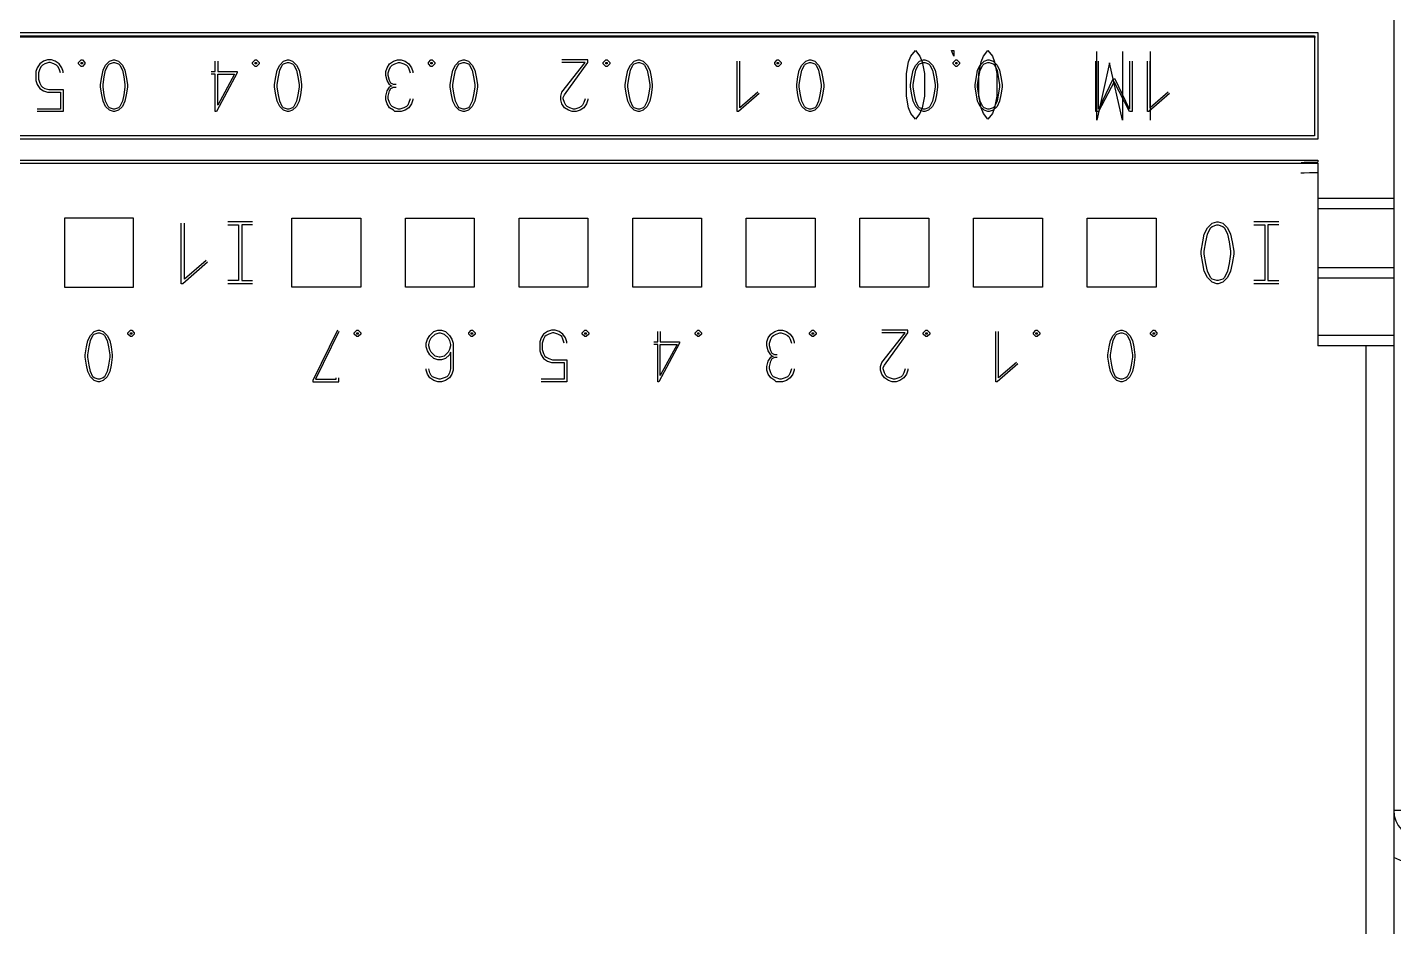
# Model space of a CAD drawing. Header units: millimetres. Extents: x 367 to 1026, y -455 to 11.
# Drawn here: x 624.59 to 664.27, y -233.95 to -207.83 of the extents above; entities that cross this region are included whole.
import ezdxf

# ---------------------------------------------------------------- set-up
doc = ezdxf.new("R2010")
doc.units = ezdxf.units.MM
doc.header["$LTSCALE"] = 6
for name, color, linetype in [('0008LEVEL_0', 7, 'Continuous'), ('0008LEVEL_1', 7, 'Continuous'), ('8_ALL_NOTES_BALLOONS_SYMBOLS_GT', 7, 'Continuous')]:
    doc.layers.add(name, color=color, linetype=linetype)

msp = doc.modelspace()

# ---------------------------------------------------------------- linework, layer by layer
at = {"color": 7, "linetype": 'Continuous'}
for p, q in [((664.273, -194.677), (664.273, -273.077)), ((508.873, -211.686), (662.073, -211.686)), ((508.873, -211.777), (662.073, -211.777)), ((662.073, -211.686), (662.073, -211.745)), ((662.073, -211.777), (662.073, -216.777)), ((662.073, -212.789), (664.273, -212.789)), ((625.673, -213.377), (625.673, -215.377)), ((627.673, -213.377), (625.673, -213.377)), ((627.673, -215.377), (627.673, -213.377)), ((632.273, -215.377), (632.273, -213.377)), ((632.273, -213.377), (634.273, -213.377)), ((634.273, -213.377), (634.273, -215.377)), ((635.573, -215.377), (635.573, -213.377)), ((635.573, -213.377), (637.573, -213.377)), ((637.573, -213.377), (637.573, -215.377)), ((638.873, -215.377), (638.873, -213.377)), ((638.873, -213.377), (640.873, -213.377)), ((640.873, -213.377), (640.873, -215.377)), ((642.173, -215.377), (642.173, -213.377)), ((642.173, -213.377), (644.173, -213.377)), ((644.173, -213.377), (644.173, -215.377)), ((645.473, -215.377), (645.473, -213.377)), ((645.473, -213.377), (647.473, -213.377)), ((647.473, -213.377), (647.473, -215.377)), ((648.773, -215.377), (648.773, -213.377)), ((648.773, -213.377), (650.773, -213.377)), ((650.773, -213.377), (650.773, -215.377)), ((652.073, -215.377), (652.073, -213.377)), ((652.073, -213.377), (654.073, -213.377)), ((654.073, -213.377), (654.073, -215.377)), ((655.373, -215.377), (655.373, -213.377)), ((655.373, -213.377), (657.373, -213.377)), ((657.373, -213.377), (657.373, -215.377)), ((662.073, -214.804), (664.273, -214.804)), ((625.673, -215.377), (627.673, -215.377)), ((634.273, -215.377), (632.273, -215.377)), ((637.573, -215.377), (635.573, -215.377)), ((640.873, -215.377), (638.873, -215.377)), ((644.173, -215.377), (642.173, -215.377)), ((647.473, -215.377), (645.473, -215.377)), ((650.773, -215.377), (648.773, -215.377)), ((654.073, -215.377), (652.073, -215.377)), ((657.373, -215.377), (655.373, -215.377)), ((664.273, -216.777), (662.073, -216.777))]:
    msp.add_line(p, q, dxfattribs=at)
msp.add_spline([(661.585, -211.755), (661.671, -211.748), (661.83, -211.746), (662.073, -211.745)], degree=3, dxfattribs=at)
at = {"layer": '0008LEVEL_0', "color": 7, "linetype": 'Continuous'}
for p, q in [((631.133, -213.477), (630.413, -213.477)), ((658.998, -213.522), (659.133, -213.477)), ((659.133, -213.477), (659.178, -213.477)), ((659.178, -213.477), (659.313, -213.522)), ((660.933, -213.477), (660.213, -213.477)), ((629.063, -215.277), (629.063, -213.522)), ((629.153, -215.142), (629.153, -213.522)), ((630.413, -213.567), (630.728, -213.567)), ((630.728, -213.567), (630.728, -215.187)), ((630.818, -213.567), (630.818, -215.187)), ((631.133, -213.567), (630.818, -213.567)), ((658.728, -214.062), (658.773, -213.837)), ((658.773, -213.837), (658.863, -213.657)), ((658.818, -214.062), (658.863, -213.837)), ((658.863, -213.657), (658.998, -213.522)), ((658.863, -213.837), (658.953, -213.657)), ((658.953, -213.657), (658.998, -213.612)), ((658.998, -213.612), (659.133, -213.567)), ((659.133, -213.567), (659.178, -213.567)), ((659.178, -213.567), (659.313, -213.612)), ((659.313, -213.522), (659.448, -213.657)), ((659.313, -213.612), (659.358, -213.657)), ((659.358, -213.657), (659.448, -213.837)), ((659.448, -213.657), (659.538, -213.837)), ((659.448, -213.837), (659.493, -214.062)), ((659.538, -213.837), (659.583, -214.062)), ((660.213, -213.567), (660.528, -213.567)), ((660.528, -213.567), (660.528, -215.187)), ((660.618, -213.567), (660.618, -215.187)), ((660.933, -213.567), (660.618, -213.567)), ((658.683, -214.332), (658.728, -214.062)), ((658.773, -214.332), (658.818, -214.062)), ((659.493, -214.062), (659.538, -214.332)), ((659.583, -214.062), (659.628, -214.332)), ((629.828, -214.647), (629.108, -215.277)), ((629.783, -214.602), (629.153, -215.142)), ((658.683, -214.422), (658.683, -214.332)), ((658.728, -214.692), (658.683, -214.422)), ((658.773, -214.422), (658.773, -214.332)), ((658.818, -214.692), (658.773, -214.422)), ((659.538, -214.422), (659.493, -214.692)), ((659.538, -214.332), (659.538, -214.422)), ((659.628, -214.422), (659.583, -214.692)), ((659.628, -214.332), (659.628, -214.422)), ((658.773, -214.917), (658.728, -214.692)), ((658.863, -215.097), (658.773, -214.917)), ((658.863, -214.917), (658.818, -214.692)), ((658.953, -215.097), (658.863, -214.917)), ((659.448, -214.917), (659.358, -215.097)), ((659.493, -214.692), (659.448, -214.917)), ((659.538, -214.917), (659.448, -215.097)), ((659.583, -214.692), (659.538, -214.917)), ((629.108, -215.277), (629.063, -215.277)), ((630.728, -215.187), (630.413, -215.187)), ((631.133, -215.277), (630.413, -215.277)), ((630.818, -215.187), (631.133, -215.187)), ((658.998, -215.232), (658.863, -215.097)), ((658.998, -215.142), (658.953, -215.097)), ((659.133, -215.187), (658.998, -215.142)), ((659.133, -215.277), (658.998, -215.232)), ((659.178, -215.187), (659.133, -215.187)), ((659.178, -215.277), (659.133, -215.277)), ((659.313, -215.142), (659.178, -215.187)), ((659.313, -215.232), (659.178, -215.277)), ((659.448, -215.097), (659.313, -215.232)), ((659.358, -215.097), (659.313, -215.142)), ((660.528, -215.187), (660.213, -215.187)), ((660.933, -215.277), (660.213, -215.277)), ((660.618, -215.187), (660.933, -215.187)), ((626.535, -216.664), (626.648, -216.627)), ((626.648, -216.627), (626.685, -216.627)), ((626.685, -216.627), (626.798, -216.664)), ((627.51, -216.702), (627.585, -216.627)), ((627.585, -216.627), (627.623, -216.627)), ((627.623, -216.627), (627.698, -216.702)), ((633.598, -216.627), (632.885, -218.089)), ((634.085, -216.702), (634.16, -216.627)), ((634.16, -216.627), (634.198, -216.627)), ((634.198, -216.627), (634.273, -216.702)), ((636.398, -216.664), (636.51, -216.627)), ((636.51, -216.627), (636.623, -216.627)), ((636.623, -216.627), (636.735, -216.664)), ((637.41, -216.702), (637.485, -216.627)), ((637.485, -216.627), (637.523, -216.627)), ((637.523, -216.627), (637.598, -216.702)), ((639.81, -216.627), (639.698, -216.664)), ((639.923, -216.627), (639.81, -216.627)), ((640.035, -216.664), (639.923, -216.627)), ((640.71, -216.702), (640.785, -216.627)), ((640.785, -216.627), (640.823, -216.627)), ((640.823, -216.627), (640.898, -216.702)), ((643.985, -216.702), (644.06, -216.627)), ((644.06, -216.627), (644.098, -216.627)), ((644.098, -216.627), (644.173, -216.702)), ((646.298, -216.664), (646.41, -216.627)), ((646.41, -216.627), (646.523, -216.627)), ((646.523, -216.627), (646.635, -216.664)), ((647.31, -216.702), (647.385, -216.627)), ((647.385, -216.627), (647.423, -216.627)), ((647.423, -216.627), (647.498, -216.702)), ((650.16, -216.627), (649.41, -216.627)), ((650.16, -216.702), (650.16, -216.627)), ((650.61, -216.702), (650.685, -216.627)), ((650.685, -216.627), (650.723, -216.627)), ((650.723, -216.627), (650.798, -216.702)), ((653.81, -216.702), (653.885, -216.627)), ((653.885, -216.627), (653.923, -216.627)), ((653.923, -216.627), (653.998, -216.702)), ((656.235, -216.664), (656.348, -216.627)), ((656.348, -216.627), (656.385, -216.627)), ((656.385, -216.627), (656.498, -216.664)), ((657.21, -216.702), (657.285, -216.627)), ((657.285, -216.627), (657.323, -216.627)), ((657.323, -216.627), (657.398, -216.702)), ((626.31, -217.114), (626.348, -216.927)), ((626.348, -216.927), (626.423, -216.777)), ((626.385, -217.114), (626.423, -216.927)), ((626.423, -216.777), (626.535, -216.664)), ((626.423, -216.927), (626.498, -216.777)), ((626.498, -216.777), (626.535, -216.739)), ((626.535, -216.739), (626.648, -216.702)), ((626.648, -216.702), (626.685, -216.702)), ((626.685, -216.702), (626.798, -216.739)), ((626.798, -216.664), (626.91, -216.777)), ((626.798, -216.739), (626.835, -216.777)), ((626.835, -216.777), (626.91, -216.927)), ((626.91, -216.777), (626.985, -216.927)), ((626.91, -216.927), (626.948, -217.114)), ((626.985, -216.927), (627.023, -217.114)), ((627.51, -216.739), (627.51, -216.702)), ((627.585, -216.814), (627.51, -216.739)), ((627.585, -216.739), (627.585, -216.702)), ((627.585, -216.702), (627.623, -216.702)), ((627.623, -216.739), (627.585, -216.739)), ((627.623, -216.814), (627.585, -216.814)), ((627.623, -216.702), (627.623, -216.739)), ((627.698, -216.739), (627.623, -216.814)), ((627.698, -216.702), (627.698, -216.739)), ((633.635, -216.664), (632.96, -218.052)), ((634.085, -216.739), (634.085, -216.702)), ((634.16, -216.814), (634.085, -216.739)), ((634.16, -216.739), (634.16, -216.702)), ((634.16, -216.702), (634.198, -216.702)), ((634.198, -216.739), (634.16, -216.739)), ((634.198, -216.814), (634.16, -216.814)), ((634.198, -216.702), (634.198, -216.739)), ((634.273, -216.739), (634.198, -216.814)), ((634.273, -216.702), (634.273, -216.739)), ((636.173, -217.002), (636.21, -216.889)), ((636.173, -217.114), (636.173, -217.002)), ((636.21, -216.889), (636.285, -216.777)), ((636.248, -217.039), (636.285, -216.927)), ((636.248, -217.077), (636.248, -217.039)), ((636.285, -216.777), (636.398, -216.664)), ((636.285, -216.927), (636.323, -216.852)), ((636.323, -216.852), (636.435, -216.739)), ((636.435, -216.739), (636.548, -216.702)), ((636.548, -216.702), (636.585, -216.702)), ((636.585, -216.702), (636.698, -216.739)), ((636.698, -216.739), (636.81, -216.852)), ((636.735, -216.664), (636.848, -216.777)), ((636.81, -216.852), (636.848, -216.927)), ((636.848, -216.777), (636.923, -216.889)), ((636.848, -216.927), (636.885, -217.039)), ((636.885, -217.039), (636.885, -217.077)), ((636.923, -216.889), (636.96, -217.002)), ((636.96, -217.002), (636.96, -217.789)), ((637.41, -216.739), (637.41, -216.702)), ((637.485, -216.814), (637.41, -216.739)), ((637.485, -216.739), (637.485, -216.702)), ((637.485, -216.702), (637.523, -216.702)), ((637.523, -216.739), (637.485, -216.739)), ((637.523, -216.814), (637.485, -216.814)), ((637.523, -216.702), (637.523, -216.739)), ((637.598, -216.739), (637.523, -216.814)), ((637.598, -216.702), (637.598, -216.739)), ((639.51, -216.852), (639.473, -216.964)), ((639.473, -216.964), (639.473, -217.227)), ((639.585, -216.739), (639.51, -216.852)), ((639.585, -216.889), (639.548, -217.002)), ((639.548, -217.002), (639.548, -217.189)), ((639.698, -216.664), (639.585, -216.739)), ((639.623, -216.814), (639.585, -216.889)), ((639.66, -216.777), (639.623, -216.814)), ((639.735, -216.739), (639.66, -216.777)), ((639.848, -216.702), (639.735, -216.739)), ((639.885, -216.702), (639.848, -216.702)), ((639.998, -216.739), (639.885, -216.702)), ((640.073, -216.777), (639.998, -216.739)), ((640.148, -216.739), (640.035, -216.664)), ((640.11, -216.814), (640.073, -216.777)), ((640.148, -216.889), (640.11, -216.814)), ((640.223, -216.852), (640.148, -216.739)), ((640.185, -217.002), (640.148, -216.889)), ((640.26, -216.964), (640.223, -216.852)), ((640.26, -217.002), (640.26, -216.964)), ((640.71, -216.739), (640.71, -216.702)), ((640.785, -216.814), (640.71, -216.739)), ((640.785, -216.739), (640.785, -216.702)), ((640.785, -216.702), (640.823, -216.702)), ((640.823, -216.739), (640.785, -216.739)), ((640.823, -216.814), (640.785, -216.814)), ((640.823, -216.702), (640.823, -216.739)), ((640.898, -216.739), (640.823, -216.814)), ((640.898, -216.702), (640.898, -216.739)), ((642.785, -216.964), (642.898, -216.964)), ((642.898, -217.039), (642.785, -217.039)), ((642.898, -216.964), (642.898, -216.664)), ((642.898, -218.127), (642.898, -217.039)), ((643.535, -217.002), (642.935, -218.127)), ((642.973, -216.664), (642.973, -216.964)), ((642.973, -216.964), (643.535, -216.964)), ((642.973, -217.939), (642.973, -217.039)), ((643.46, -217.039), (642.973, -217.939)), ((642.973, -217.039), (643.46, -217.039)), ((643.535, -216.964), (643.535, -217.002)), ((643.985, -216.739), (643.985, -216.702)), ((644.06, -216.814), (643.985, -216.739)), ((644.06, -216.739), (644.06, -216.702)), ((644.06, -216.702), (644.098, -216.702)), ((644.098, -216.739), (644.06, -216.739)), ((644.098, -216.814), (644.06, -216.814)), ((644.098, -216.702), (644.098, -216.739)), ((644.173, -216.739), (644.098, -216.814)), ((644.173, -216.702), (644.173, -216.739)), ((646.073, -216.964), (646.11, -216.852)), ((646.073, -217.077), (646.073, -216.964)), ((646.11, -216.852), (646.185, -216.739)), ((646.148, -217.002), (646.185, -216.889)), ((646.148, -217.077), (646.148, -217.002)), ((646.185, -216.739), (646.298, -216.664)), ((646.185, -216.889), (646.223, -216.814)), ((646.223, -216.814), (646.26, -216.777)), ((646.26, -216.777), (646.335, -216.739)), ((646.335, -216.739), (646.448, -216.702)), ((646.448, -216.702), (646.485, -216.702)), ((646.485, -216.702), (646.598, -216.739)), ((646.598, -216.739), (646.673, -216.777)), ((646.635, -216.664), (646.748, -216.739)), ((646.673, -216.777), (646.71, -216.814)), ((646.71, -216.814), (646.748, -216.889)), ((646.748, -216.739), (646.823, -216.852)), ((646.748, -216.889), (646.785, -217.002)), ((646.823, -216.852), (646.86, -216.964)), ((646.86, -216.964), (646.86, -217.002)), ((647.31, -216.739), (647.31, -216.702)), ((647.385, -216.814), (647.31, -216.739)), ((647.385, -216.739), (647.385, -216.702)), ((647.385, -216.702), (647.423, -216.702)), ((647.423, -216.739), (647.385, -216.739)), ((647.423, -216.814), (647.385, -216.814)), ((647.423, -216.702), (647.423, -216.739)), ((647.498, -216.739), (647.423, -216.814)), ((647.498, -216.702), (647.498, -216.739)), ((649.41, -217.564), (650.085, -216.702)), ((650.085, -216.702), (649.41, -216.702)), ((649.485, -217.639), (650.16, -216.702)), ((650.61, -216.739), (650.61, -216.702)), ((650.685, -216.814), (650.61, -216.739)), ((650.685, -216.739), (650.685, -216.702)), ((650.685, -216.702), (650.723, -216.702)), ((650.723, -216.739), (650.685, -216.739)), ((650.723, -216.814), (650.685, -216.814)), ((650.723, -216.702), (650.723, -216.739)), ((650.798, -216.739), (650.723, -216.814)), ((650.798, -216.702), (650.798, -216.739)), ((652.723, -218.127), (652.723, -216.664)), ((652.798, -218.014), (652.798, -216.664)), ((653.81, -216.739), (653.81, -216.702)), ((653.885, -216.814), (653.81, -216.739)), ((653.885, -216.739), (653.885, -216.702)), ((653.885, -216.702), (653.923, -216.702)), ((653.923, -216.739), (653.885, -216.739)), ((653.923, -216.814), (653.885, -216.814)), ((653.923, -216.702), (653.923, -216.739)), ((653.998, -216.739), (653.923, -216.814)), ((653.998, -216.702), (653.998, -216.739)), ((656.01, -217.114), (656.048, -216.927)), ((656.048, -216.927), (656.123, -216.777)), ((656.085, -217.114), (656.123, -216.927)), ((656.123, -216.777), (656.235, -216.664)), ((656.123, -216.927), (656.198, -216.777)), ((656.198, -216.777), (656.235, -216.739)), ((656.235, -216.739), (656.348, -216.702)), ((656.348, -216.702), (656.385, -216.702)), ((656.385, -216.702), (656.498, -216.739)), ((656.498, -216.664), (656.61, -216.777)), ((656.498, -216.739), (656.535, -216.777)), ((656.535, -216.777), (656.61, -216.927)), ((656.61, -216.777), (656.685, -216.927)), ((656.61, -216.927), (656.648, -217.114)), ((656.685, -216.927), (656.723, -217.114)), ((657.21, -216.739), (657.21, -216.702)), ((657.285, -216.814), (657.21, -216.739)), ((657.285, -216.739), (657.285, -216.702)), ((657.285, -216.702), (657.323, -216.702)), ((657.323, -216.739), (657.285, -216.739)), ((657.323, -216.814), (657.285, -216.814)), ((657.323, -216.702), (657.323, -216.739)), ((657.398, -216.739), (657.323, -216.814)), ((657.398, -216.702), (657.398, -216.739)), ((626.273, -217.339), (626.31, -217.114)), ((626.273, -217.414), (626.273, -217.339)), ((626.31, -217.639), (626.273, -217.414)), ((626.348, -217.339), (626.385, -217.114)), ((626.348, -217.414), (626.348, -217.339)), ((626.385, -217.639), (626.348, -217.414)), ((626.948, -217.114), (626.985, -217.339)), ((626.985, -217.414), (626.948, -217.639)), ((626.985, -217.339), (626.985, -217.414)), ((627.023, -217.114), (627.06, -217.339)), ((627.06, -217.414), (627.023, -217.639)), ((627.06, -217.339), (627.06, -217.414)), ((636.21, -217.227), (636.173, -217.114)), ((636.285, -217.339), (636.21, -217.227)), ((636.285, -217.189), (636.248, -217.077)), ((636.323, -217.264), (636.285, -217.189)), ((636.398, -217.452), (636.285, -217.339)), ((636.435, -217.377), (636.323, -217.264)), ((636.51, -217.489), (636.398, -217.452)), ((636.548, -217.414), (636.435, -217.377)), ((636.585, -217.414), (636.548, -217.414)), ((636.698, -217.377), (636.585, -217.414)), ((636.735, -217.452), (636.623, -217.489)), ((636.81, -217.264), (636.698, -217.377)), ((636.848, -217.339), (636.735, -217.452)), ((636.848, -217.189), (636.81, -217.264)), ((636.885, -217.077), (636.848, -217.189)), ((636.885, -217.264), (636.848, -217.339)), ((636.885, -217.264), (636.885, -217.752)), ((639.473, -217.227), (639.51, -217.339)), ((639.51, -217.339), (639.585, -217.452)), ((639.548, -217.189), (639.585, -217.302)), ((639.585, -217.302), (639.623, -217.377)), ((639.585, -217.452), (639.698, -217.527)), ((639.623, -217.377), (639.66, -217.414)), ((639.66, -217.414), (639.735, -217.452)), ((639.735, -217.452), (639.848, -217.489)), ((646.11, -217.227), (646.073, -217.077)), ((646.185, -217.339), (646.11, -217.227)), ((646.11, -217.527), (646.185, -217.414)), ((646.185, -217.227), (646.148, -217.077)), ((646.223, -217.302), (646.185, -217.227)), ((646.223, -217.377), (646.185, -217.339)), ((646.185, -217.414), (646.223, -217.377)), ((646.185, -217.527), (646.223, -217.452)), ((646.298, -217.339), (646.223, -217.302)), ((646.223, -217.377), (646.26, -217.377)), ((646.223, -217.452), (646.298, -217.414)), ((646.373, -217.339), (646.298, -217.339)), ((646.298, -217.414), (646.373, -217.414)), ((655.973, -217.339), (656.01, -217.114)), ((655.973, -217.414), (655.973, -217.339)), ((656.01, -217.639), (655.973, -217.414)), ((656.048, -217.339), (656.085, -217.114)), ((656.048, -217.414), (656.048, -217.339)), ((656.085, -217.639), (656.048, -217.414)), ((656.648, -217.114), (656.685, -217.339)), ((656.685, -217.414), (656.648, -217.639)), ((656.685, -217.339), (656.685, -217.414)), ((656.723, -217.114), (656.76, -217.339)), ((656.76, -217.414), (656.723, -217.639)), ((656.76, -217.339), (656.76, -217.414)), ((626.348, -217.827), (626.31, -217.639)), ((626.423, -217.977), (626.348, -217.827)), ((626.423, -217.827), (626.385, -217.639)), ((626.498, -217.977), (626.423, -217.827)), ((626.91, -217.827), (626.835, -217.977)), ((626.948, -217.639), (626.91, -217.827)), ((626.985, -217.827), (626.91, -217.977)), ((627.023, -217.639), (626.985, -217.827)), ((636.173, -217.789), (636.173, -217.752)), ((636.21, -217.902), (636.173, -217.789)), ((636.285, -217.864), (636.248, -217.752)), ((636.623, -217.489), (636.51, -217.489)), ((636.885, -217.752), (636.848, -217.864)), ((636.96, -217.789), (636.923, -217.902)), ((639.698, -217.527), (639.81, -217.564)), ((639.81, -217.564), (640.185, -217.564)), ((639.848, -217.489), (640.26, -217.489)), ((640.185, -217.564), (640.185, -218.052)), ((640.26, -217.489), (640.26, -218.127)), ((646.073, -217.677), (646.11, -217.527)), ((646.073, -217.789), (646.073, -217.677)), ((646.11, -217.902), (646.073, -217.789)), ((646.148, -217.677), (646.185, -217.527)), ((646.148, -217.752), (646.148, -217.677)), ((646.185, -217.864), (646.148, -217.752)), ((646.785, -217.752), (646.748, -217.864)), ((646.86, -217.789), (646.823, -217.902)), ((646.86, -217.752), (646.86, -217.789)), ((649.373, -217.677), (649.41, -217.564)), ((649.373, -217.789), (649.373, -217.677)), ((649.41, -217.902), (649.373, -217.789)), ((649.448, -217.714), (649.485, -217.639)), ((649.448, -217.752), (649.448, -217.714)), ((649.485, -217.864), (649.448, -217.752)), ((650.085, -217.752), (650.048, -217.864)), ((650.16, -217.789), (650.123, -217.902)), ((650.16, -217.752), (650.16, -217.789)), ((653.36, -217.602), (652.76, -218.127)), ((653.323, -217.564), (652.798, -218.014)), ((656.048, -217.827), (656.01, -217.639)), ((656.123, -217.977), (656.048, -217.827)), ((656.123, -217.827), (656.085, -217.639)), ((656.198, -217.977), (656.123, -217.827)), ((656.61, -217.827), (656.535, -217.977)), ((656.648, -217.639), (656.61, -217.827)), ((656.685, -217.827), (656.61, -217.977)), ((656.723, -217.639), (656.685, -217.827)), ((626.535, -218.089), (626.423, -217.977)), ((626.535, -218.014), (626.498, -217.977)), ((626.648, -218.052), (626.535, -218.014)), ((626.648, -218.127), (626.535, -218.089)), ((626.685, -218.052), (626.648, -218.052)), ((626.685, -218.127), (626.648, -218.127)), ((626.798, -218.014), (626.685, -218.052)), ((626.798, -218.089), (626.685, -218.127)), ((626.91, -217.977), (626.798, -218.089)), ((626.835, -217.977), (626.798, -218.014)), ((632.885, -218.089), (632.885, -218.127)), ((632.885, -218.127), (633.635, -218.127)), ((632.96, -218.052), (633.56, -218.052)), ((633.56, -218.052), (633.56, -218.014)), ((633.635, -218.127), (633.635, -218.014)), ((636.285, -218.014), (636.21, -217.902)), ((636.323, -217.939), (636.285, -217.864)), ((636.398, -218.089), (636.285, -218.014)), ((636.36, -217.977), (636.323, -217.939)), ((636.435, -218.014), (636.36, -217.977)), ((636.51, -218.127), (636.398, -218.089)), ((636.548, -218.052), (636.435, -218.014)), ((636.623, -218.127), (636.51, -218.127)), ((636.585, -218.052), (636.548, -218.052)), ((636.698, -218.014), (636.585, -218.052)), ((636.735, -218.089), (636.623, -218.127)), ((636.773, -217.977), (636.698, -218.014)), ((636.848, -218.014), (636.735, -218.089)), ((636.81, -217.939), (636.773, -217.977)), ((636.848, -217.864), (636.81, -217.939)), ((636.923, -217.902), (636.848, -218.014)), ((640.185, -218.052), (639.51, -218.052)), ((640.26, -218.127), (639.51, -218.127)), ((642.935, -218.127), (642.898, -218.127)), ((646.185, -218.014), (646.11, -217.902)), ((646.223, -217.939), (646.185, -217.864)), ((646.298, -218.089), (646.185, -218.014)), ((646.26, -217.977), (646.223, -217.939)), ((646.335, -218.014), (646.26, -217.977)), ((646.335, -218.127), (646.298, -218.089)), ((646.448, -218.052), (646.335, -218.014)), ((646.523, -218.127), (646.335, -218.127)), ((646.485, -218.052), (646.448, -218.052)), ((646.598, -218.014), (646.485, -218.052)), ((646.635, -218.089), (646.523, -218.127)), ((646.673, -217.977), (646.598, -218.014)), ((646.748, -218.014), (646.635, -218.089)), ((646.71, -217.939), (646.673, -217.977)), ((646.748, -217.864), (646.71, -217.939)), ((646.823, -217.902), (646.748, -218.014)), ((649.485, -218.014), (649.41, -217.902)), ((649.523, -217.939), (649.485, -217.864)), ((649.598, -218.089), (649.485, -218.014)), ((649.56, -217.977), (649.523, -217.939)), ((649.635, -218.014), (649.56, -217.977)), ((649.71, -218.127), (649.598, -218.089)), ((649.748, -218.052), (649.635, -218.014)), ((649.823, -218.127), (649.71, -218.127)), ((649.785, -218.052), (649.748, -218.052)), ((649.898, -218.014), (649.785, -218.052)), ((649.935, -218.089), (649.823, -218.127)), ((649.973, -217.977), (649.898, -218.014)), ((650.048, -218.014), (649.935, -218.089)), ((650.01, -217.939), (649.973, -217.977)), ((650.048, -217.864), (650.01, -217.939)), ((650.123, -217.902), (650.048, -218.014)), ((652.76, -218.127), (652.723, -218.127)), ((656.235, -218.089), (656.123, -217.977)), ((656.235, -218.014), (656.198, -217.977)), ((656.348, -218.052), (656.235, -218.014)), ((656.348, -218.127), (656.235, -218.089)), ((656.385, -218.052), (656.348, -218.052)), ((656.385, -218.127), (656.348, -218.127)), ((656.498, -218.014), (656.385, -218.052)), ((656.498, -218.089), (656.385, -218.127)), ((656.535, -217.977), (656.498, -218.014)), ((656.61, -217.977), (656.498, -218.089))]:
    msp.add_line(p, q, dxfattribs=at)
at = {"layer": '0008LEVEL_1', "color": 7, "linetype": 'Continuous'}
for p, q in [((588.273, -207.977), (662.073, -207.977)), ((588.373, -208.077), (661.973, -208.077)), ((661.973, -208.077), (661.973, -210.977)), ((662.073, -207.977), (662.073, -211.077)), ((624.878, -209.002), (624.841, -209.114)), ((624.841, -209.114), (624.841, -209.377)), ((624.953, -208.889), (624.878, -209.002)), ((624.953, -209.039), (624.916, -209.152)), ((625.066, -208.814), (624.953, -208.889)), ((624.991, -208.964), (624.953, -209.039)), ((625.028, -208.927), (624.991, -208.964)), ((625.103, -208.889), (625.028, -208.927)), ((625.178, -208.777), (625.066, -208.814)), ((625.216, -208.852), (625.103, -208.889)), ((625.291, -208.777), (625.178, -208.777)), ((625.253, -208.852), (625.216, -208.852)), ((625.366, -208.889), (625.253, -208.852)), ((625.403, -208.814), (625.291, -208.777)), ((625.441, -208.927), (625.366, -208.889)), ((625.516, -208.889), (625.403, -208.814)), ((625.478, -208.964), (625.441, -208.927)), ((625.516, -209.039), (625.478, -208.964)), ((625.591, -209.002), (625.516, -208.889)), ((625.553, -209.152), (625.516, -209.039)), ((625.628, -209.114), (625.591, -209.002)), ((625.628, -209.152), (625.628, -209.114)), ((626.078, -208.852), (626.153, -208.777)), ((626.078, -208.889), (626.078, -208.852)), ((626.153, -208.964), (626.078, -208.889)), ((626.153, -208.777), (626.191, -208.777)), ((626.153, -208.889), (626.153, -208.852)), ((626.153, -208.852), (626.191, -208.852)), ((626.191, -208.889), (626.153, -208.889)), ((626.191, -208.964), (626.153, -208.964)), ((626.191, -208.777), (626.266, -208.852)), ((626.191, -208.852), (626.191, -208.889)), ((626.266, -208.889), (626.191, -208.964)), ((626.266, -208.852), (626.266, -208.889)), ((626.753, -209.264), (626.791, -209.077)), ((626.791, -209.077), (626.866, -208.927)), ((626.828, -209.264), (626.866, -209.077)), ((626.866, -208.927), (626.978, -208.814)), ((626.866, -209.077), (626.941, -208.927)), ((626.941, -208.927), (626.978, -208.889)), ((626.978, -208.814), (627.091, -208.777)), ((626.978, -208.889), (627.091, -208.852)), ((627.091, -208.777), (627.128, -208.777)), ((627.091, -208.852), (627.128, -208.852)), ((627.128, -208.777), (627.241, -208.814)), ((627.128, -208.852), (627.241, -208.889)), ((627.241, -208.814), (627.353, -208.927)), ((627.241, -208.889), (627.278, -208.927)), ((627.278, -208.927), (627.353, -209.077)), ((627.353, -208.927), (627.428, -209.077)), ((627.353, -209.077), (627.391, -209.264)), ((627.428, -209.077), (627.466, -209.264)), ((629.933, -209.114), (630.046, -209.114)), ((630.046, -209.114), (630.046, -208.814)), ((630.121, -208.814), (630.121, -209.114)), ((630.121, -209.114), (630.683, -209.114)), ((630.683, -209.114), (630.683, -209.152)), ((631.133, -208.852), (631.208, -208.777)), ((631.133, -208.889), (631.133, -208.852)), ((631.208, -208.964), (631.133, -208.889)), ((631.208, -208.777), (631.246, -208.777)), ((631.208, -208.889), (631.208, -208.852)), ((631.208, -208.852), (631.246, -208.852)), ((631.246, -208.889), (631.208, -208.889)), ((631.246, -208.964), (631.208, -208.964)), ((631.246, -208.777), (631.321, -208.852)), ((631.246, -208.852), (631.246, -208.889)), ((631.321, -208.889), (631.246, -208.964)), ((631.321, -208.852), (631.321, -208.889)), ((631.808, -209.264), (631.846, -209.077)), ((631.846, -209.077), (631.921, -208.927)), ((631.883, -209.264), (631.921, -209.077)), ((631.921, -208.927), (632.033, -208.814)), ((631.921, -209.077), (631.996, -208.927)), ((631.996, -208.927), (632.033, -208.889)), ((632.033, -208.814), (632.146, -208.777)), ((632.033, -208.889), (632.146, -208.852)), ((632.146, -208.777), (632.183, -208.777)), ((632.146, -208.852), (632.183, -208.852)), ((632.183, -208.777), (632.296, -208.814)), ((632.183, -208.852), (632.296, -208.889)), ((632.296, -208.814), (632.408, -208.927)), ((632.296, -208.889), (632.333, -208.927)), ((632.333, -208.927), (632.408, -209.077)), ((632.408, -208.927), (632.483, -209.077)), ((632.408, -209.077), (632.446, -209.264)), ((632.483, -209.077), (632.521, -209.264)), ((635.001, -209.114), (635.038, -209.002)), ((635.001, -209.227), (635.001, -209.114)), ((635.038, -209.002), (635.113, -208.889)), ((635.076, -209.152), (635.113, -209.039)), ((635.113, -208.889), (635.226, -208.814)), ((635.113, -209.039), (635.151, -208.964)), ((635.151, -208.964), (635.188, -208.927)), ((635.188, -208.927), (635.263, -208.889)), ((635.226, -208.814), (635.338, -208.777)), ((635.263, -208.889), (635.376, -208.852)), ((635.338, -208.777), (635.451, -208.777)), ((635.376, -208.852), (635.413, -208.852)), ((635.413, -208.852), (635.526, -208.889)), ((635.451, -208.777), (635.563, -208.814)), ((635.526, -208.889), (635.601, -208.927)), ((635.563, -208.814), (635.676, -208.889)), ((635.601, -208.927), (635.638, -208.964)), ((635.638, -208.964), (635.676, -209.039)), ((635.676, -208.889), (635.751, -209.002)), ((635.676, -209.039), (635.713, -209.152)), ((635.751, -209.002), (635.788, -209.114)), ((635.788, -209.114), (635.788, -209.152)), ((636.238, -208.852), (636.313, -208.777)), ((636.238, -208.889), (636.238, -208.852)), ((636.313, -208.964), (636.238, -208.889)), ((636.313, -208.777), (636.351, -208.777)), ((636.313, -208.889), (636.313, -208.852)), ((636.313, -208.852), (636.351, -208.852)), ((636.351, -208.889), (636.313, -208.889)), ((636.351, -208.964), (636.313, -208.964)), ((636.351, -208.777), (636.426, -208.852)), ((636.351, -208.852), (636.351, -208.889)), ((636.426, -208.889), (636.351, -208.964)), ((636.426, -208.852), (636.426, -208.889)), ((636.913, -209.264), (636.951, -209.077)), ((636.951, -209.077), (637.026, -208.927)), ((636.988, -209.264), (637.026, -209.077)), ((637.026, -208.927), (637.138, -208.814)), ((637.026, -209.077), (637.101, -208.927)), ((637.101, -208.927), (637.138, -208.889)), ((637.138, -208.814), (637.251, -208.777)), ((637.138, -208.889), (637.251, -208.852)), ((637.251, -208.777), (637.288, -208.777)), ((637.251, -208.852), (637.288, -208.852)), ((637.288, -208.777), (637.401, -208.814)), ((637.288, -208.852), (637.401, -208.889)), ((637.401, -208.814), (637.513, -208.927)), ((637.401, -208.889), (637.438, -208.927)), ((637.438, -208.927), (637.513, -209.077)), ((637.513, -208.927), (637.588, -209.077)), ((637.513, -209.077), (637.551, -209.264)), ((637.588, -209.077), (637.626, -209.264)), ((640.868, -208.777), (640.118, -208.777)), ((640.118, -209.714), (640.793, -208.852)), ((640.793, -208.852), (640.118, -208.852)), ((640.193, -209.789), (640.868, -208.852)), ((640.868, -208.852), (640.868, -208.777)), ((641.318, -208.852), (641.393, -208.777)), ((641.318, -208.889), (641.318, -208.852)), ((641.393, -208.964), (641.318, -208.889)), ((641.393, -208.777), (641.431, -208.777)), ((641.393, -208.889), (641.393, -208.852)), ((641.393, -208.852), (641.431, -208.852)), ((641.431, -208.889), (641.393, -208.889)), ((641.431, -208.964), (641.393, -208.964)), ((641.431, -208.777), (641.506, -208.852)), ((641.431, -208.852), (641.431, -208.889)), ((641.506, -208.889), (641.431, -208.964)), ((641.506, -208.852), (641.506, -208.889)), ((641.993, -209.264), (642.031, -209.077)), ((642.031, -209.077), (642.106, -208.927)), ((642.068, -209.264), (642.106, -209.077)), ((642.106, -208.927), (642.218, -208.814)), ((642.106, -209.077), (642.181, -208.927)), ((642.181, -208.927), (642.218, -208.889)), ((642.218, -208.814), (642.331, -208.777)), ((642.218, -208.889), (642.331, -208.852)), ((642.331, -208.777), (642.368, -208.777)), ((642.331, -208.852), (642.368, -208.852)), ((642.368, -208.777), (642.481, -208.814)), ((642.368, -208.852), (642.481, -208.889)), ((642.481, -208.814), (642.593, -208.927)), ((642.481, -208.889), (642.518, -208.927)), ((642.518, -208.927), (642.593, -209.077)), ((642.593, -208.927), (642.668, -209.077)), ((642.593, -209.077), (642.631, -209.264)), ((642.668, -209.077), (642.706, -209.264)), ((645.211, -210.277), (645.211, -208.814)), ((645.286, -210.164), (645.286, -208.814)), ((646.298, -208.852), (646.373, -208.777)), ((646.298, -208.889), (646.298, -208.852)), ((646.373, -208.964), (646.298, -208.889)), ((646.373, -208.777), (646.411, -208.777)), ((646.373, -208.889), (646.373, -208.852)), ((646.373, -208.852), (646.411, -208.852)), ((646.411, -208.889), (646.373, -208.889)), ((646.411, -208.964), (646.373, -208.964)), ((646.411, -208.777), (646.486, -208.852)), ((646.411, -208.852), (646.411, -208.889)), ((646.486, -208.889), (646.411, -208.964)), ((646.486, -208.852), (646.486, -208.889)), ((646.973, -209.264), (647.011, -209.077)), ((647.011, -209.077), (647.086, -208.927)), ((647.048, -209.264), (647.086, -209.077)), ((647.086, -208.927), (647.198, -208.814)), ((647.086, -209.077), (647.161, -208.927)), ((647.161, -208.927), (647.198, -208.889)), ((647.198, -208.814), (647.311, -208.777)), ((647.198, -208.889), (647.311, -208.852)), ((647.311, -208.777), (647.348, -208.777)), ((647.311, -208.852), (647.348, -208.852)), ((647.348, -208.777), (647.461, -208.814)), ((647.348, -208.852), (647.461, -208.889)), ((647.461, -208.814), (647.573, -208.927)), ((647.461, -208.889), (647.498, -208.927)), ((647.498, -208.927), (647.573, -209.077)), ((647.573, -208.927), (647.648, -209.077)), ((647.573, -209.077), (647.611, -209.264)), ((647.648, -209.077), (647.686, -209.264)), ((650.278, -209.264), (650.316, -209.077)), ((650.316, -209.077), (650.391, -208.927)), ((650.353, -209.264), (650.391, -209.077)), ((650.391, -208.927), (650.503, -208.814)), ((650.391, -209.077), (650.466, -208.927)), ((650.466, -208.927), (650.503, -208.889)), ((650.503, -208.814), (650.616, -208.777)), ((650.503, -208.889), (650.616, -208.852)), ((650.616, -208.777), (650.653, -208.777)), ((650.616, -208.852), (650.653, -208.852)), ((650.653, -208.777), (650.766, -208.814)), ((650.653, -208.852), (650.766, -208.889)), ((650.766, -208.814), (650.878, -208.927)), ((650.766, -208.889), (650.803, -208.927)), ((650.803, -208.927), (650.878, -209.077)), ((650.878, -208.927), (650.953, -209.077)), ((650.878, -209.077), (650.916, -209.264)), ((650.953, -209.077), (650.991, -209.264)), ((651.478, -208.852), (651.553, -208.777)), ((651.478, -208.889), (651.478, -208.852)), ((651.553, -208.964), (651.478, -208.889)), ((651.553, -208.777), (651.591, -208.777)), ((651.553, -208.889), (651.553, -208.852)), ((651.553, -208.852), (651.591, -208.852)), ((651.591, -208.889), (651.553, -208.889)), ((651.591, -208.964), (651.553, -208.964)), ((651.591, -208.777), (651.666, -208.852)), ((651.591, -208.852), (651.591, -208.889)), ((651.666, -208.889), (651.591, -208.964)), ((651.666, -208.852), (651.666, -208.889)), ((652.153, -209.264), (652.191, -209.077)), ((652.191, -209.077), (652.266, -208.927)), ((652.228, -209.264), (652.266, -209.077)), ((652.266, -208.927), (652.378, -208.814)), ((652.266, -209.077), (652.341, -208.927)), ((652.341, -208.927), (652.378, -208.889)), ((652.378, -208.814), (652.491, -208.777)), ((652.378, -208.889), (652.491, -208.852)), ((652.491, -208.777), (652.528, -208.777)), ((652.491, -208.852), (652.528, -208.852)), ((652.528, -208.777), (652.641, -208.814)), ((652.528, -208.852), (652.641, -208.889)), ((652.641, -208.814), (652.753, -208.927)), ((652.641, -208.889), (652.678, -208.927)), ((652.678, -208.927), (652.753, -209.077)), ((652.753, -208.927), (652.828, -209.077)), ((652.753, -209.077), (652.791, -209.264)), ((652.828, -209.077), (652.866, -209.264)), ((655.626, -210.277), (655.626, -208.814)), ((655.701, -210.202), (655.701, -208.814)), ((656.601, -208.814), (656.601, -210.202)), ((656.676, -208.814), (656.676, -210.277)), ((657.126, -210.277), (657.126, -208.814)), ((657.201, -210.164), (657.201, -208.814)), ((624.841, -209.377), (624.878, -209.489)), ((624.878, -209.489), (624.953, -209.602)), ((624.916, -209.152), (624.916, -209.339)), ((624.916, -209.339), (624.953, -209.452)), ((624.953, -209.452), (624.991, -209.527)), ((626.716, -209.489), (626.753, -209.264)), ((626.716, -209.564), (626.716, -209.489)), ((626.791, -209.489), (626.828, -209.264)), ((626.791, -209.564), (626.791, -209.489)), ((627.391, -209.264), (627.428, -209.489)), ((627.428, -209.489), (627.428, -209.564)), ((627.466, -209.264), (627.503, -209.489)), ((627.503, -209.489), (627.503, -209.564)), ((630.046, -209.189), (629.933, -209.189)), ((630.046, -210.277), (630.046, -209.189)), ((630.683, -209.152), (630.083, -210.277)), ((630.121, -210.089), (630.121, -209.189)), ((630.608, -209.189), (630.121, -210.089)), ((630.121, -209.189), (630.608, -209.189)), ((631.771, -209.489), (631.808, -209.264)), ((631.771, -209.564), (631.771, -209.489)), ((631.846, -209.489), (631.883, -209.264)), ((631.846, -209.564), (631.846, -209.489)), ((632.446, -209.264), (632.483, -209.489)), ((632.483, -209.489), (632.483, -209.564)), ((632.521, -209.264), (632.558, -209.489)), ((632.558, -209.489), (632.558, -209.564)), ((635.038, -209.377), (635.001, -209.227)), ((635.113, -209.489), (635.038, -209.377)), ((635.076, -209.227), (635.076, -209.152)), ((635.113, -209.377), (635.076, -209.227)), ((635.151, -209.452), (635.113, -209.377)), ((635.151, -209.527), (635.113, -209.489)), ((635.226, -209.489), (635.151, -209.452)), ((635.301, -209.489), (635.226, -209.489)), ((636.876, -209.489), (636.913, -209.264)), ((636.876, -209.564), (636.876, -209.489)), ((636.951, -209.489), (636.988, -209.264)), ((636.951, -209.564), (636.951, -209.489)), ((637.551, -209.264), (637.588, -209.489)), ((637.588, -209.489), (637.588, -209.564)), ((637.626, -209.264), (637.663, -209.489)), ((637.663, -209.489), (637.663, -209.564)), ((641.956, -209.489), (641.993, -209.264)), ((641.956, -209.564), (641.956, -209.489)), ((642.031, -209.489), (642.068, -209.264)), ((642.031, -209.564), (642.031, -209.489)), ((642.631, -209.264), (642.668, -209.489)), ((642.668, -209.489), (642.668, -209.564)), ((642.706, -209.264), (642.743, -209.489)), ((642.743, -209.489), (642.743, -209.564)), ((646.936, -209.489), (646.973, -209.264)), ((646.936, -209.564), (646.936, -209.489)), ((647.011, -209.489), (647.048, -209.264)), ((647.011, -209.564), (647.011, -209.489)), ((647.611, -209.264), (647.648, -209.489)), ((647.648, -209.489), (647.648, -209.564)), ((647.686, -209.264), (647.723, -209.489)), ((647.723, -209.489), (647.723, -209.564)), ((650.241, -209.489), (650.278, -209.264)), ((650.241, -209.564), (650.241, -209.489)), ((650.316, -209.489), (650.353, -209.264)), ((650.316, -209.564), (650.316, -209.489)), ((650.916, -209.264), (650.953, -209.489)), ((650.953, -209.489), (650.953, -209.564)), ((650.991, -209.264), (651.028, -209.489)), ((651.028, -209.489), (651.028, -209.564)), ((652.116, -209.489), (652.153, -209.264)), ((652.116, -209.564), (652.116, -209.489)), ((652.191, -209.489), (652.228, -209.264)), ((652.191, -209.564), (652.191, -209.489)), ((652.791, -209.264), (652.828, -209.489)), ((652.828, -209.489), (652.828, -209.564)), ((652.866, -209.264), (652.903, -209.489)), ((652.903, -209.489), (652.903, -209.564)), ((656.113, -209.339), (655.701, -210.202)), ((656.151, -209.414), (655.701, -210.277)), ((656.188, -209.339), (656.113, -209.339)), ((656.601, -210.277), (656.151, -209.414)), ((656.601, -210.202), (656.188, -209.339)), ((624.953, -209.602), (625.066, -209.677)), ((624.991, -209.527), (625.028, -209.564)), ((625.028, -209.564), (625.103, -209.602)), ((625.066, -209.677), (625.178, -209.714)), ((625.103, -209.602), (625.216, -209.639)), ((625.178, -209.714), (625.553, -209.714)), ((625.216, -209.639), (625.628, -209.639)), ((625.553, -209.714), (625.553, -210.202)), ((625.628, -209.639), (625.628, -210.277)), ((626.753, -209.789), (626.716, -209.564)), ((626.791, -209.977), (626.753, -209.789)), ((626.828, -209.789), (626.791, -209.564)), ((626.866, -209.977), (626.828, -209.789)), ((627.391, -209.789), (627.353, -209.977)), ((627.428, -209.564), (627.391, -209.789)), ((627.466, -209.789), (627.428, -209.977)), ((627.503, -209.564), (627.466, -209.789)), ((631.808, -209.789), (631.771, -209.564)), ((631.846, -209.977), (631.808, -209.789)), ((631.883, -209.789), (631.846, -209.564)), ((631.921, -209.977), (631.883, -209.789)), ((632.446, -209.789), (632.408, -209.977)), ((632.483, -209.564), (632.446, -209.789)), ((632.521, -209.789), (632.483, -209.977)), ((632.558, -209.564), (632.521, -209.789)), ((635.001, -209.827), (635.038, -209.677)), ((635.001, -209.939), (635.001, -209.827)), ((635.038, -209.677), (635.113, -209.564)), ((635.076, -209.827), (635.113, -209.677)), ((635.076, -209.902), (635.076, -209.827)), ((635.113, -210.014), (635.076, -209.902)), ((635.113, -209.564), (635.151, -209.527)), ((635.113, -209.677), (635.151, -209.602)), ((635.151, -209.527), (635.188, -209.527)), ((635.151, -209.602), (635.226, -209.564)), ((635.226, -209.564), (635.301, -209.564)), ((635.713, -209.902), (635.676, -210.014)), ((635.788, -209.902), (635.788, -209.939)), ((636.913, -209.789), (636.876, -209.564)), ((636.951, -209.977), (636.913, -209.789)), ((636.988, -209.789), (636.951, -209.564)), ((637.026, -209.977), (636.988, -209.789)), ((637.551, -209.789), (637.513, -209.977)), ((637.588, -209.564), (637.551, -209.789)), ((637.626, -209.789), (637.588, -209.977)), ((637.663, -209.564), (637.626, -209.789)), ((640.081, -209.827), (640.118, -209.714)), ((640.081, -209.939), (640.081, -209.827)), ((640.156, -209.864), (640.193, -209.789)), ((640.156, -209.902), (640.156, -209.864)), ((640.193, -210.014), (640.156, -209.902)), ((640.793, -209.902), (640.756, -210.014)), ((640.868, -209.902), (640.868, -209.939)), ((641.993, -209.789), (641.956, -209.564)), ((642.031, -209.977), (641.993, -209.789)), ((642.068, -209.789), (642.031, -209.564)), ((642.106, -209.977), (642.068, -209.789)), ((642.631, -209.789), (642.593, -209.977)), ((642.668, -209.564), (642.631, -209.789)), ((642.706, -209.789), (642.668, -209.977)), ((642.743, -209.564), (642.706, -209.789)), ((645.848, -209.752), (645.248, -210.277)), ((645.811, -209.714), (645.286, -210.164)), ((646.973, -209.789), (646.936, -209.564)), ((647.011, -209.977), (646.973, -209.789)), ((647.048, -209.789), (647.011, -209.564)), ((647.086, -209.977), (647.048, -209.789)), ((647.611, -209.789), (647.573, -209.977)), ((647.648, -209.564), (647.611, -209.789)), ((647.686, -209.789), (647.648, -209.977)), ((647.723, -209.564), (647.686, -209.789)), ((650.278, -209.789), (650.241, -209.564)), ((650.316, -209.977), (650.278, -209.789)), ((650.353, -209.789), (650.316, -209.564)), ((650.391, -209.977), (650.353, -209.789)), ((650.916, -209.789), (650.878, -209.977)), ((650.953, -209.564), (650.916, -209.789)), ((650.991, -209.789), (650.953, -209.977)), ((651.028, -209.564), (650.991, -209.789)), ((652.153, -209.789), (652.116, -209.564)), ((652.191, -209.977), (652.153, -209.789)), ((652.228, -209.789), (652.191, -209.564)), ((652.266, -209.977), (652.228, -209.789)), ((652.791, -209.789), (652.753, -209.977)), ((652.828, -209.564), (652.791, -209.789)), ((652.866, -209.789), (652.828, -209.977)), ((652.903, -209.564), (652.866, -209.789)), ((657.763, -209.752), (657.163, -210.277)), ((657.726, -209.714), (657.201, -210.164)), ((625.553, -210.202), (624.878, -210.202)), ((625.628, -210.277), (624.878, -210.277)), ((626.866, -210.127), (626.791, -209.977)), ((626.941, -210.127), (626.866, -209.977)), ((626.978, -210.239), (626.866, -210.127)), ((626.978, -210.164), (626.941, -210.127)), ((627.091, -210.202), (626.978, -210.164)), ((627.091, -210.277), (626.978, -210.239)), ((627.128, -210.202), (627.091, -210.202)), ((627.128, -210.277), (627.091, -210.277)), ((627.241, -210.164), (627.128, -210.202)), ((627.241, -210.239), (627.128, -210.277)), ((627.278, -210.127), (627.241, -210.164)), ((627.353, -210.127), (627.241, -210.239)), ((627.353, -209.977), (627.278, -210.127)), ((627.428, -209.977), (627.353, -210.127)), ((630.083, -210.277), (630.046, -210.277)), ((631.921, -210.127), (631.846, -209.977)), ((631.996, -210.127), (631.921, -209.977)), ((632.033, -210.239), (631.921, -210.127)), ((632.033, -210.164), (631.996, -210.127)), ((632.146, -210.202), (632.033, -210.164)), ((632.146, -210.277), (632.033, -210.239)), ((632.183, -210.202), (632.146, -210.202)), ((632.183, -210.277), (632.146, -210.277)), ((632.296, -210.164), (632.183, -210.202)), ((632.296, -210.239), (632.183, -210.277)), ((632.408, -210.127), (632.296, -210.239)), ((632.333, -210.127), (632.296, -210.164)), ((632.408, -209.977), (632.333, -210.127)), ((632.483, -209.977), (632.408, -210.127)), ((635.038, -210.052), (635.001, -209.939)), ((635.113, -210.164), (635.038, -210.052)), ((635.151, -210.089), (635.113, -210.014)), ((635.226, -210.239), (635.113, -210.164)), ((635.188, -210.127), (635.151, -210.089)), ((635.263, -210.164), (635.188, -210.127)), ((635.263, -210.277), (635.226, -210.239)), ((635.376, -210.202), (635.263, -210.164)), ((635.451, -210.277), (635.263, -210.277)), ((635.413, -210.202), (635.376, -210.202)), ((635.526, -210.164), (635.413, -210.202)), ((635.563, -210.239), (635.451, -210.277)), ((635.601, -210.127), (635.526, -210.164)), ((635.676, -210.164), (635.563, -210.239)), ((635.638, -210.089), (635.601, -210.127)), ((635.676, -210.014), (635.638, -210.089)), ((635.751, -210.052), (635.676, -210.164)), ((635.788, -209.939), (635.751, -210.052)), ((637.026, -210.127), (636.951, -209.977)), ((637.101, -210.127), (637.026, -209.977)), ((637.138, -210.239), (637.026, -210.127)), ((637.138, -210.164), (637.101, -210.127)), ((637.251, -210.202), (637.138, -210.164)), ((637.251, -210.277), (637.138, -210.239)), ((637.288, -210.202), (637.251, -210.202)), ((637.288, -210.277), (637.251, -210.277)), ((637.401, -210.164), (637.288, -210.202)), ((637.401, -210.239), (637.288, -210.277)), ((637.513, -210.127), (637.401, -210.239)), ((637.438, -210.127), (637.401, -210.164)), ((637.513, -209.977), (637.438, -210.127)), ((637.588, -209.977), (637.513, -210.127)), ((640.118, -210.052), (640.081, -209.939)), ((640.193, -210.164), (640.118, -210.052)), ((640.231, -210.089), (640.193, -210.014)), ((640.306, -210.239), (640.193, -210.164)), ((640.268, -210.127), (640.231, -210.089)), ((640.343, -210.164), (640.268, -210.127)), ((640.418, -210.277), (640.306, -210.239)), ((640.456, -210.202), (640.343, -210.164)), ((640.531, -210.277), (640.418, -210.277)), ((640.493, -210.202), (640.456, -210.202)), ((640.606, -210.164), (640.493, -210.202)), ((640.643, -210.239), (640.531, -210.277)), ((640.681, -210.127), (640.606, -210.164)), ((640.756, -210.164), (640.643, -210.239)), ((640.718, -210.089), (640.681, -210.127)), ((640.756, -210.014), (640.718, -210.089)), ((640.831, -210.052), (640.756, -210.164)), ((640.868, -209.939), (640.831, -210.052)), ((642.106, -210.127), (642.031, -209.977)), ((642.181, -210.127), (642.106, -209.977)), ((642.218, -210.239), (642.106, -210.127)), ((642.218, -210.164), (642.181, -210.127)), ((642.331, -210.202), (642.218, -210.164)), ((642.331, -210.277), (642.218, -210.239)), ((642.368, -210.202), (642.331, -210.202)), ((642.368, -210.277), (642.331, -210.277)), ((642.481, -210.164), (642.368, -210.202)), ((642.481, -210.239), (642.368, -210.277)), ((642.593, -210.127), (642.481, -210.239)), ((642.518, -210.127), (642.481, -210.164)), ((642.593, -209.977), (642.518, -210.127)), ((642.668, -209.977), (642.593, -210.127)), ((645.248, -210.277), (645.211, -210.277)), ((647.086, -210.127), (647.011, -209.977)), ((647.161, -210.127), (647.086, -209.977)), ((647.198, -210.239), (647.086, -210.127)), ((647.198, -210.164), (647.161, -210.127)), ((647.311, -210.202), (647.198, -210.164)), ((647.311, -210.277), (647.198, -210.239)), ((647.348, -210.202), (647.311, -210.202)), ((647.348, -210.277), (647.311, -210.277)), ((647.461, -210.164), (647.348, -210.202)), ((647.461, -210.239), (647.348, -210.277)), ((647.498, -210.127), (647.461, -210.164)), ((647.573, -210.127), (647.461, -210.239)), ((647.573, -209.977), (647.498, -210.127)), ((647.648, -209.977), (647.573, -210.127)), ((650.391, -210.127), (650.316, -209.977)), ((650.466, -210.127), (650.391, -209.977)), ((650.503, -210.239), (650.391, -210.127)), ((650.503, -210.164), (650.466, -210.127)), ((650.616, -210.202), (650.503, -210.164)), ((650.616, -210.277), (650.503, -210.239)), ((650.653, -210.202), (650.616, -210.202)), ((650.653, -210.277), (650.616, -210.277)), ((650.766, -210.164), (650.653, -210.202)), ((650.766, -210.239), (650.653, -210.277)), ((650.803, -210.127), (650.766, -210.164)), ((650.878, -210.127), (650.766, -210.239)), ((650.878, -209.977), (650.803, -210.127)), ((650.953, -209.977), (650.878, -210.127)), ((652.266, -210.127), (652.191, -209.977)), ((652.341, -210.127), (652.266, -209.977)), ((652.378, -210.239), (652.266, -210.127)), ((652.378, -210.164), (652.341, -210.127)), ((652.491, -210.202), (652.378, -210.164)), ((652.491, -210.277), (652.378, -210.239)), ((652.528, -210.202), (652.491, -210.202)), ((652.528, -210.277), (652.491, -210.277)), ((652.641, -210.164), (652.528, -210.202)), ((652.641, -210.239), (652.528, -210.277)), ((652.753, -210.127), (652.641, -210.239)), ((652.678, -210.127), (652.641, -210.164)), ((652.753, -209.977), (652.678, -210.127)), ((652.828, -209.977), (652.753, -210.127)), ((655.701, -210.277), (655.626, -210.277)), ((656.676, -210.277), (656.601, -210.277)), ((657.163, -210.277), (657.126, -210.277)), ((662.073, -211.077), (588.273, -211.077)), ((661.973, -210.977), (588.373, -210.977))]:
    msp.add_line(p, q, dxfattribs=at)
at = {"layer": '8_ALL_NOTES_BALLOONS_SYMBOLS_GT', "color": 7, "linetype": 'Continuous'}
for p, q in [((662.003, -208.113), (588.589, -208.113)), ((650.186, -208.833), (650.252, -208.666)), ((650.252, -208.666), (650.383, -208.5)), ((650.383, -208.5), (650.515, -208.666)), ((650.515, -208.666), (650.58, -208.833)), ((651.435, -208.5), (651.501, -208.5)), ((651.501, -208.666), (651.435, -208.5)), ((651.501, -208.5), (651.501, -208.666)), ((652.29, -208.833), (652.356, -208.666)), ((652.356, -208.666), (652.488, -208.5)), ((652.488, -208.5), (652.619, -208.666)), ((652.619, -208.666), (652.685, -208.833)), ((655.651, -210.53), (655.651, -208.53)), ((656.394, -208.53), (656.394, -210.53)), ((657.21, -210.53), (657.21, -208.53)), ((650.12, -209.166), (650.186, -208.833)), ((650.58, -208.833), (650.646, -209.166)), ((652.225, -209.166), (652.29, -208.833)), ((652.685, -208.833), (652.751, -209.166)), ((656.023, -208.863), (655.651, -210.53)), ((656.394, -210.53), (656.023, -208.863)), ((650.12, -209.833), (650.12, -209.166)), ((650.646, -209.166), (650.646, -209.833)), ((652.225, -209.833), (652.225, -209.166)), ((652.751, -209.166), (652.751, -209.833)), ((650.186, -210.167), (650.12, -209.833)), ((650.646, -209.833), (650.58, -210.167)), ((652.29, -210.167), (652.225, -209.833)), ((652.751, -209.833), (652.685, -210.167)), ((650.252, -210.333), (650.186, -210.167)), ((650.58, -210.167), (650.515, -210.333)), ((652.356, -210.333), (652.29, -210.167)), ((652.685, -210.167), (652.619, -210.333)), ((650.383, -210.5), (650.252, -210.333)), ((650.515, -210.333), (650.383, -210.5)), ((652.488, -210.5), (652.356, -210.333)), ((652.619, -210.333), (652.488, -210.5)), ((661.574, -212.058), (661.585, -212.056)), ((661.585, -212.056), (661.671, -212.053)), ((661.671, -212.053), (661.83, -212.051)), ((661.83, -212.051), (662.073, -212.05)), ((662.073, -211.991), (662.073, -212.05)), ((662.073, -212.082), (662.073, -217.082)), ((662.073, -213.094), (664.273, -213.094)), ((662.073, -215.109), (664.273, -215.109)), ((664.273, -217.082), (662.073, -217.082)), ((663.473, -251.282), (663.473, -217.082)), ((664.273, -230.572), (665.052, -230.572)), ((664.624, -232.102), (664.273, -231.946))]:
    msp.add_line(p, q, dxfattribs=at)
msp.add_arc((665.073, -230.572), 0.8, 180, 268.5, dxfattribs=at)

doc.saveas('drawing.dxf')
